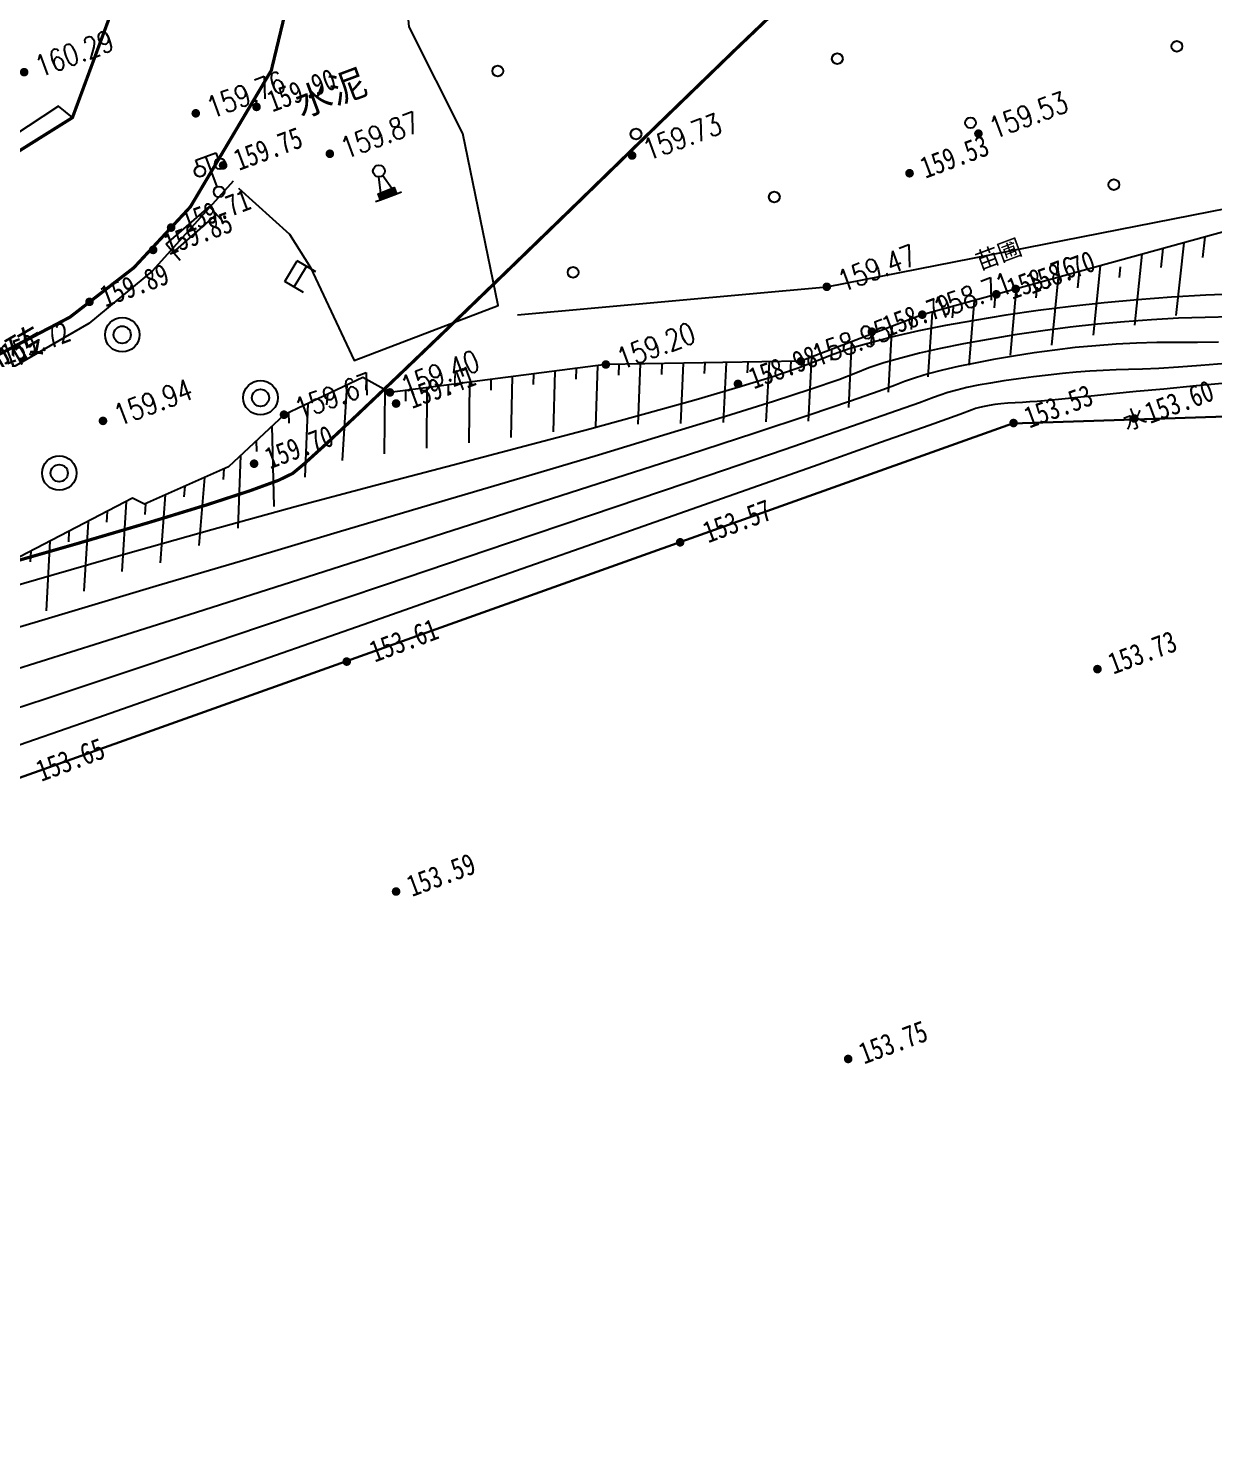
# Model space of a CAD drawing. Header units: millimetres. Extents: x -1471591 to 944464, y -468930 to 547002.
# Drawn here: x 263970 to 319127, y -107552 to -41675 of the extents above; entities that cross this region are included whole.
import ezdxf
from ezdxf.enums import TextEntityAlignment as Align

# ---------------------------------------------------------------- set-up
doc = ezdxf.new("R2010")
doc.units = ezdxf.units.MM
doc.header["$LTSCALE"] = 10
for name, color, linetype in [('DGX', 252, 'Continuous'), ('DLDW', 8, 'Continuous'), ('DLSS', 252, 'Continuous'), ('DMTZ', 252, 'Continuous'), ('GCD', 252, 'Continuous'), ('ZBTZ', 252, 'Continuous')]:
    doc.layers.add(name, color=color, linetype=linetype)
doc.styles.get("Standard").update_dxf_attribs({"font": 'simplex.shx', "width": 0.8, "bigfont": 'hztxt.shx'})
doc.styles.add('宋体', font='', dxfattribs={"height": 1.25, "bigfont": 'hztxt.shx'})
doc.styles.get('宋体').set_extended_font_data('SimSun')
doc.linetypes.add('1161', pattern='A,0,[149,AAA.SHX,S=0.15,R=0,X=0,Y=0],-1.6', length=1.6)

# ---------------------------------------------------------------- blocks, each defined once
blk = doc.blocks.new('gc097')
for p, q in [((-1, 2.9), (-1, 3.5)), ((-1, 3.5), (1, 3.5)), ((0, 0.5), (0, 3.5)), ((1, 3.5), (1, 2.9))]:
    blk.add_line(p, q)
for centre in [(-1, 2.4), (1, 2.4), (0, 0)]:
    blk.add_circle(centre, 0.5)
blk = doc.blocks.new('*U508')
at = {"linetype": 'Continuous'}
for points in [[(0, 0.3), (0.8, 0.6), (-0.8, 0.6)], [(0, 0.3), (-0.8, 0.6), (-0.8, 0)], [(0, 0.3), (-0.8, 0), (0.8, 0)], [(0, 0.3), (0.8, 0), (0.8, 0.6)]]:
    blk.add_solid(points, dxfattribs=at)
blk = doc.blocks.new('gc107')
for points in [[(-0.55, 0.6), (-0.2, 2)], [(0.55, 0.6), (0.2, 2)], [(-1.3, 0), (-0.8, 0), (0.8, 0), (1.3, 0)], [(-0.8, 0), (-0.8, 0.6), (0.8, 0.6), (0.8, 0)]]:
    blk.add_lwpolyline(points)
blk.add_circle((0, 2.55), 0.55)
at = {"linetype": 'Continuous'}
blk.add_blockref('*U508', (0, 0), dxfattribs=at)
blk = doc.blocks.new('gc170')
at = {"linetype": 'Continuous'}
blk.add_circle((0, 0), 0.5, dxfattribs=at)
blk = doc.blocks.new('gc326')
blk.add_circle((0, 0), 0.8)
blk = doc.blocks.new('GC200')
at = {"layer": 'GCD', "const_width": 0.2, "flags": 128}
blk.add_lwpolyline([(-0.1, 0, 1), (0.1, 0, 1)], format="xyb", close=True, dxfattribs=at)
blk = doc.blocks.new('地形')
at = {"linetype": '1161'}
for p, q in [((-173.306, -29.708, 152.25), (-159.374, -33.535, 152.25)), ((-159.374, -33.535, 152.25), (-136.072, -37.397, 152.25))]:
    blk.add_line(p, q, dxfattribs=at)
at = {"color": 252, "linetype": 'Continuous'}
for p, q in [((-198.596, -33.41, 310.25), (-203.05, -33.081, 310.25)), ((-194.292, -33.75, 310.25), (-198.596, -33.41, 310.25)), ((-190.137, -34.1, 310.25), (-194.292, -33.75, 310.25)), ((-186.131, -34.459, 310.25), (-190.137, -34.1, 310.25)), ((-182.274, -34.829, 310.25), (-186.131, -34.459, 310.25)), ((-178.566, -35.209, 310.25), (-182.274, -34.829, 310.25)), ((-175.113, -35.567, 310.25), (-178.566, -35.209, 310.25)), ((-172.019, -35.873, 310.25), (-175.113, -35.567, 310.25)), ((-169.285, -36.126, 310.25), (-172.019, -35.873, 310.25)), ((-166.91, -36.327, 310.25), (-169.285, -36.126, 310.25)), ((-164.894, -36.475, 310.25), (-166.91, -36.327, 310.25)), ((-163.238, -36.57, 310.25), (-164.894, -36.475, 310.25)), ((-161.941, -36.612, 310.25), (-163.238, -36.57, 310.25)), ((-161.003, -36.602, 310.25), (-161.941, -36.612, 310.25)), ((-160.2, -36.587, 310.25), (-161.003, -36.602, 310.25)), ((-159.307, -36.615, 310.25), (-160.2, -36.587, 310.25)), ((-158.322, -36.687, 310.25), (-159.307, -36.615, 310.25)), ((-157.247, -36.802, 310.25), (-158.322, -36.687, 310.25)), ((-156.081, -36.96, 310.25), (-157.247, -36.802, 310.25)), ((-154.825, -37.162, 310.25), (-156.081, -36.96, 310.25)), ((-153.478, -37.407, 310.25), (-154.825, -37.162, 310.25)), ((-152.04, -37.695, 310.25), (-153.478, -37.407, 310.25)), ((-150.553, -38.019, 310.25), (-152.04, -37.695, 310.25)), ((-149.058, -38.373, 310.25), (-150.553, -38.019, 310.25)), ((-147.554, -38.757, 310.25), (-149.058, -38.373, 310.25)), ((-146.043, -39.17, 310.25), (-147.554, -38.757, 310.25)), ((-144.523, -39.612, 310.25), (-146.043, -39.17, 310.25)), ((-142.995, -40.084, 310.25), (-144.523, -39.612, 310.25)), ((-141.459, -40.585, 310.25), (-142.995, -40.084, 310.25))]:
    blk.add_line(p, q, dxfattribs=at)
at = {"color": 0, "linetype": 'Continuous'}
for p, q in [((-197.727, -35.359, 309.25), (-201.885, -35.08, 309.25)), ((-193.479, -35.649, 309.25), (-197.727, -35.359, 309.25)), ((-189.141, -35.949, 309.25), (-193.479, -35.649, 309.25)), ((-184.714, -36.259, 309.25), (-189.141, -35.949, 309.25)), ((-180.197, -36.58, 309.25), (-184.714, -36.259, 309.25)), ((-175.882, -36.885, 309.25), (-180.197, -36.58, 309.25)), ((-172.061, -37.144, 309.25), (-175.882, -36.885, 309.25)), ((-196.821, -37.198, 308.25), (-201.162, -36.968, 308.25)), ((-192.152, -37.438, 308.25), (-196.821, -37.198, 308.25)), ((-187.154, -37.69, 308.25), (-192.152, -37.438, 308.25)), ((-168.734, -37.359, 309.25), (-172.061, -37.144, 309.25)), ((-165.902, -37.53, 309.25), (-168.734, -37.359, 309.25)), ((-163.564, -37.656, 309.25), (-165.902, -37.53, 309.25)), ((-181.827, -37.952, 308.25), (-187.154, -37.69, 308.25)), ((-176.65, -38.202, 308.25), (-181.827, -37.952, 308.25)), ((-172.102, -38.415, 308.25), (-176.65, -38.202, 308.25)), ((-161.72, -37.738, 309.25), (-163.564, -37.656, 309.25)), ((-160.37, -37.775, 309.25), (-161.72, -37.738, 309.25)), ((-159.515, -37.768, 309.25), (-160.37, -37.775, 309.25)), ((-158.864, -37.757, 309.25), (-159.515, -37.768, 309.25)), ((-158.13, -37.782, 309.25), (-158.864, -37.757, 309.25)), ((-157.311, -37.844, 309.25), (-158.13, -37.782, 309.25)), ((-156.409, -37.943, 309.25), (-157.311, -37.844, 309.25)), ((-155.422, -38.078, 309.25), (-156.409, -37.943, 309.25)), ((-154.351, -38.249, 309.25), (-155.422, -38.078, 309.25)), ((-200.163, -38.747, 307.25), (-204.596, -38.577, 307.25)), ((-195.163, -38.928, 307.25), (-200.163, -38.747, 307.25)), ((-168.184, -38.592, 308.25), (-172.102, -38.415, 308.25)), ((-164.894, -38.733, 308.25), (-168.184, -38.592, 308.25)), ((-162.233, -38.838, 308.25), (-164.894, -38.733, 308.25)), ((-160.202, -38.906, 308.25), (-162.233, -38.838, 308.25)), ((-153.196, -38.458, 309.25), (-154.351, -38.249, 309.25)), ((-151.957, -38.702, 309.25), (-153.196, -38.458, 309.25)), ((-150.684, -38.975, 309.25), (-151.957, -38.702, 309.25)), ((-189.594, -39.12, 307.25), (-195.163, -38.928, 307.25)), ((-183.457, -39.324, 307.25), (-189.594, -39.12, 307.25)), ((-177.419, -39.519, 307.25), (-183.457, -39.324, 307.25)), ((-172.144, -39.686, 307.25), (-177.419, -39.519, 307.25)), ((-158.799, -38.939, 308.25), (-160.202, -38.906, 308.25)), ((-158.026, -38.935, 308.25), (-158.799, -38.939, 308.25)), ((-157.536, -38.925, 308.25), (-158.026, -38.935, 308.25)), ((-156.984, -38.943, 308.25), (-157.536, -38.925, 308.25)), ((-156.369, -38.986, 308.25), (-156.984, -38.943, 308.25)), ((-155.693, -39.055, 308.25), (-156.369, -38.986, 308.25)), ((-154.954, -39.151, 308.25), (-155.693, -39.055, 308.25)), ((-154.153, -39.273, 308.25), (-154.954, -39.151, 308.25)), ((-153.29, -39.421, 308.25), (-154.153, -39.273, 308.25)), ((-152.364, -39.595, 308.25), (-153.29, -39.421, 308.25)), ((-149.427, -39.268, 309.25), (-150.684, -38.975, 309.25)), ((-148.187, -39.581, 309.25), (-149.427, -39.268, 309.25)), ((-167.633, -39.825, 307.25), (-172.144, -39.686, 307.25)), ((-163.886, -39.936, 307.25), (-167.633, -39.825, 307.25)), ((-160.903, -40.02, 307.25), (-163.886, -39.936, 307.25)), ((-158.684, -40.075, 307.25), (-160.903, -40.02, 307.25)), ((-157.229, -40.102, 307.25), (-158.684, -40.075, 307.25)), ((-156.537, -40.101, 307.25), (-157.229, -40.102, 307.25)), ((-156.204, -40.097, 307.25), (-156.537, -40.101, 307.25)), ((-155.822, -40.114, 307.25), (-156.204, -40.097, 307.25)), ((-155.392, -40.152, 307.25), (-155.822, -40.114, 307.25)), ((-154.914, -40.212, 307.25), (-155.392, -40.152, 307.25)), ((-151.413, -39.791, 308.25), (-152.364, -39.595, 308.25)), ((-150.471, -40.005, 308.25), (-151.413, -39.791, 308.25)), ((-149.538, -40.237, 308.25), (-150.471, -40.005, 308.25)), ((-146.962, -39.915, 309.25), (-148.187, -39.581, 309.25)), ((-145.753, -40.268, 309.25), (-146.962, -39.915, 309.25)), ((-198.173, -40.417, 306.25), (-203.506, -40.296, 306.25)), ((-192.034, -40.55, 306.25), (-198.173, -40.417, 306.25)), ((-185.087, -40.695, 306.25), (-192.034, -40.55, 306.25)), ((-178.187, -40.836, 306.25), (-185.087, -40.695, 306.25)), ((-172.185, -40.957, 306.25), (-178.187, -40.836, 306.25)), ((-154.388, -40.293, 307.25), (-154.914, -40.212, 307.25)), ((-153.814, -40.396, 307.25), (-154.388, -40.293, 307.25)), ((-153.191, -40.52, 307.25), (-153.814, -40.396, 307.25)), ((-152.52, -40.665, 307.25), (-153.191, -40.52, 307.25)), ((-151.835, -40.824, 307.25), (-152.52, -40.665, 307.25)), ((-151.169, -40.987, 307.25), (-151.835, -40.824, 307.25)), ((-148.616, -40.487, 308.25), (-149.538, -40.237, 308.25)), ((-147.703, -40.755, 308.25), (-148.616, -40.487, 308.25)), ((-146.8, -41.041, 308.25), (-147.703, -40.755, 308.25)), ((-144.561, -40.642, 309.25), (-145.753, -40.268, 309.25)), ((-143.384, -41.035, 309.25), (-144.561, -40.642, 309.25)), ((-167.082, -41.058, 306.25), (-172.185, -40.957, 306.25)), ((-162.878, -41.14, 306.25), (-167.082, -41.058, 306.25)), ((-159.573, -41.201, 306.25), (-162.878, -41.14, 306.25)), ((-157.166, -41.243, 306.25), (-159.573, -41.201, 306.25)), ((-155.658, -41.265, 306.25), (-157.166, -41.243, 306.25)), ((-155.048, -41.267, 306.25), (-155.658, -41.265, 306.25)), ((-154.877, -41.267, 306.25), (-155.048, -41.267, 306.25)), ((-154.684, -41.28, 306.25), (-154.877, -41.267, 306.25)), ((-154.469, -41.308, 306.25), (-154.684, -41.28, 306.25)), ((-154.232, -41.35, 306.25), (-154.469, -41.308, 306.25)), ((-153.972, -41.406, 306.25), (-154.232, -41.35, 306.25)), ((-153.691, -41.476, 306.25), (-153.972, -41.406, 306.25)), ((-153.387, -41.561, 306.25), (-153.691, -41.476, 306.25)), ((-150.521, -41.154, 307.25), (-151.169, -40.987, 307.25)), ((-149.893, -41.327, 307.25), (-150.521, -41.154, 307.25)), ((-149.284, -41.504, 307.25), (-149.893, -41.327, 307.25)), ((-145.906, -41.345, 308.25), (-146.8, -41.041, 308.25)), ((-145.023, -41.666, 308.25), (-145.906, -41.345, 308.25)), ((-142.224, -41.449, 309.25), (-143.384, -41.035, 309.25)), ((-153.506, -42.515, 152.25), (-219.353, -41.503, 152.25)), ((-153.061, -41.66, 306.25), (-153.387, -41.561, 306.25)), ((-152.727, -41.763, 306.25), (-153.061, -41.66, 306.25)), ((-152.396, -41.863, 306.25), (-152.727, -41.763, 306.25)), ((-152.07, -41.96, 306.25), (-152.396, -41.863, 306.25)), ((-151.748, -42.052, 306.25), (-152.07, -41.96, 306.25)), ((-151.43, -42.14, 306.25), (-151.748, -42.052, 306.25)), ((-151.117, -42.224, 306.25), (-151.43, -42.14, 306.25)), ((-148.694, -41.685, 307.25), (-149.284, -41.504, 307.25)), ((-148.122, -41.871, 307.25), (-148.694, -41.685, 307.25)), ((-147.57, -42.062, 307.25), (-148.122, -41.871, 307.25)), ((-146.963, -42.27, 307.25), (-147.57, -42.062, 307.25)), ((-144.129, -41.999, 308.25), (-145.023, -41.666, 308.25)), ((-143.207, -42.335, 308.25), (-144.129, -41.999, 308.25)), ((-132.628, -49.548, 152.25), (-153.506, -42.515, 152.25)), ((-150.808, -42.305, 306.25), (-151.117, -42.224, 306.25)), ((-150.503, -42.382, 306.25), (-150.808, -42.305, 306.25)), ((-150.094, -42.486, 306.25), (-150.503, -42.382, 306.25)), ((-149.475, -42.648, 306.25), (-150.094, -42.486, 306.25)), ((-148.644, -42.868, 306.25), (-149.475, -42.648, 306.25)), ((-146.226, -42.506, 307.25), (-146.963, -42.27, 307.25)), ((-145.36, -42.771, 307.25), (-146.226, -42.506, 307.25)), ((-144.364, -43.064, 307.25), (-145.36, -42.771, 307.25)), ((-147.603, -43.147, 306.25), (-148.644, -42.868, 306.25)), ((-146.35, -43.484, 306.25), (-147.603, -43.147, 306.25)), ((-143.239, -43.387, 307.25), (-144.364, -43.064, 307.25)), ((-144.886, -43.88, 306.25), (-146.35, -43.484, 306.25)), ((-143.212, -44.334, 306.25), (-144.886, -43.88, 306.25))]:
    blk.add_line(p, q, dxfattribs=at)
at = {"color": 0}
for p, q in [((-219.353, -41.503, 152.25), (-153.506, -42.515, 152.25)), ((-153.506, -42.515, 152.25), (-132.628, -49.548, 152.25))]:
    blk.add_line(p, q, dxfattribs=at)
at = {"layer": 'DGX', "color": 252, "linetype": 'Continuous', "const_width": 0.15, "flags": 128}
blk.add_lwpolyline([(-141.718, -14.983), (-142.621, -15.121), (-144.068, -15.533), (-146.059, -16.219), (-148.594, -17.179), (-151.673, -18.412), (-155.296, -19.918), (-159.464, -21.699), (-164.175, -23.753), (-168.871, -25.814), (-172.994, -27.614), (-176.543, -29.155), (-179.519, -30.435), (-181.922, -31.455), (-183.751, -32.215), (-185.007, -32.715), (-185.69, -32.955), (-186.427, -33.025), (-187.849, -33.014), (-189.955, -32.923), (-192.746, -32.751), (-196.22, -32.5), (-200.379, -32.168)], dxfattribs=at)
at = {"layer": 'DLDW', "linetype": 'Continuous'}
for p, q in [((-187.476, -20.911, 152.25), (-184.963, -19.97, 152.25)), ((-184.613, -20.906, 152.25), (-184.963, -19.97, 152.25)), ((-187.126, -21.847, 152.25), (-187.476, -20.911, 152.25)), ((-187.301, -21.379, 152.25), (-184.788, -20.438, 152.25)), ((-182.9, -24.466, 152.25), (-182.027, -23.772, 152.25)), ((-182.589, -24.858, 152.25), (-181.716, -24.164, 152.25)), ((-181.405, -24.555, 152.25), (-182.027, -23.772, 152.25)), ((-182.278, -25.249, 152.25), (-182.9, -24.466, 152.25))]:
    blk.add_line(p, q, dxfattribs=at)
at = {"layer": 'DLSS', "linetype": 'Continuous', "lineweight": 15, "const_width": 0.15, "elevation": 152.25, "flags": 128}
for points in [[(-180.428, -1.516), (-182.559, -5.833), (-189.492, -13.864), (-198.179, -15.634), (-202.688, -15.824), (-219.134, -13.794), (-228.957, -12.153), (-245.536, -11.27), (-270.185, -10.457), (-279.057, -11.022), (-282.306, -11.521), (-282.701, -11.629)], [(-174.891, -5.879), (-178.227, -12.344), (-180.057, -15.053), (-185.806, -19.674), (-189.264, -21.405), (-189.264, -21.405), (-192.855, -22.516), (-198.94, -23.283), (-209.392, -22.574), (-235.23, -19.57), (-257.42, -17.852), (-271.361, -17.336), (-283.778, -19.454), (-291.946, -23.543), (-303.663, -34.732), (-312.661, -55.513)]]:
    blk.add_lwpolyline(points, dxfattribs=at)
at = {"layer": 'DLSS', "linetype": 'Continuous', "const_width": 0.075, "elevation": 152.25}
blk.add_lwpolyline([(-180.428, -1.516), (-182.559, -5.833), (-189.492, -13.864), (-198.179, -15.634), (-202.688, -15.824), (-219.134, -13.794), (-228.957, -12.153), (-245.536, -11.27), (-270.185, -10.457), (-279.057, -11.022), (-282.306, -11.521), (-282.701, -11.629)], dxfattribs=at)
at = {"layer": 'DLSS', "linetype": 'Continuous', "const_width": 0.075, "elevation": 152.25, "flags": 128}
blk.add_lwpolyline([(-174.891, -5.879), (-178.227, -12.344), (-180.057, -15.053), (-185.806, -19.674), (-189.264, -21.405), (-189.264, -21.405), (-192.855, -22.516), (-198.94, -23.283), (-209.392, -22.574), (-235.23, -19.57), (-257.42, -17.852), (-271.361, -17.336), (-283.778, -19.454), (-291.946, -23.543), (-303.663, -34.732), (-312.661, -55.513)], dxfattribs=at)
at = {"layer": 'DMTZ', "linetype": 'Continuous'}
for p, q in [((-183.885, -30.154, 152.25), (-185.221, -33.326, 152.25)), ((-184.881, -30.237, 152.25), (-185.051, -30.707, 152.25)), ((-181.892, -29.987, 152.25), (-183.325, -33.203, 152.25)), ((-182.888, -30.07, 152.25), (-183.104, -30.521, 152.25)), ((-180.956, -30.052, 152.25), (-181.149, -30.513, 152.25)), ((-185.822, -30.551, 152.25), (-187.051, -34.087, 152.25)), ((-186.745, -30.934, 152.25), (-186.914, -31.405, 152.25)), ((-180.306, -30.812, 152.25), (-181.381, -33.591, 152.25)), ((-193.406, -31.465, 152.25), (-194.745, -34.442, 152.25)), ((-194.399, -31.586, 152.25), (-194.603, -32.042, 152.25)), ((-187.669, -31.318, 152.25), (-188.973, -34.45, 152.25)), ((-179.418, -31.181, 152.25), (-179.595, -31.648, 152.25)), ((-178.445, -31.408, 152.25), (-179.451, -34.042, 152.25)), ((-197.377, -31.947, 152.25), (-198.681, -34.92, 152.25)), ((-198.37, -32.068, 152.25), (-198.569, -32.526, 152.25)), ((-195.392, -31.706, 152.25), (-196.713, -34.681, 152.25)), ((-196.384, -31.827, 152.25), (-196.586, -32.284, 152.25)), ((-191.603, -31.812, 152.25), (-192.93, -34.693, 152.25)), ((-192.601, -31.874, 152.25), (-192.811, -32.328, 152.25)), ((-189.607, -31.69, 152.25), (-190.952, -34.571, 152.25)), ((-190.605, -31.751, 152.25), (-190.816, -32.205, 152.25)), ((-188.609, -31.629, 152.25), (-188.822, -32.082, 152.25)), ((-177.471, -31.636, 152.25), (-177.651, -32.102, 152.25)), ((-176.497, -31.863, 152.25), (-177.521, -34.493, 152.25)), ((-175.523, -32.091, 152.25), (-175.706, -32.556, 152.25)), ((-174.55, -32.318, 152.25), (-175.591, -34.944, 152.25)), ((-173.576, -32.546, 152.25), (-173.762, -33.01, 152.25)), ((-172.602, -32.773, 152.25), (-173.661, -35.395, 152.25)), ((-171.628, -33.001, 152.25), (-171.817, -33.464, 152.25)), ((-170.654, -33.228, 152.25), (-171.731, -35.846, 152.25)), ((-169.7, -33.52, 152.25), (-169.892, -33.982, 152.25)), ((-168.758, -33.856, 152.25), (-169.841, -36.435, 152.25)), ((-167.815, -34.191, 152.25), (-168.01, -34.651, 152.25)), ((-166.873, -34.526, 152.25), (-167.974, -37.099, 152.25)), ((-165.931, -34.861, 152.25), (-166.129, -35.32, 152.25)), ((-164.989, -35.196, 152.25), (-166.106, -37.763, 152.25)), ((-164.047, -35.531, 152.25), (-164.247, -35.989, 152.25)), ((-163.104, -35.866, 152.25), (-164.238, -38.427, 152.25)), ((-162.162, -36.201, 152.25), (-162.366, -36.657, 152.25)), ((-161.189, -36.355, 152.25), (-162.371, -39.092, 152.25)), ((-159.19, -36.337, 152.25), (-160.4, -39.141, 152.25)), ((-160.19, -36.346, 152.25), (-160.386, -36.805, 152.25)), ((-157.19, -36.32, 152.25), (-158.418, -39.124, 152.25)), ((-158.19, -36.328, 152.25), (-158.389, -36.787, 152.25)), ((-155.193, -36.364, 152.25), (-156.436, -39.107, 152.25)), ((-156.19, -36.311, 152.25), (-156.391, -36.768, 152.25)), ((-153.172, -36.531, 152.25), (-154.464, -39.268, 152.25)), ((-154.201, -36.485, 152.25), (-154.413, -36.938, 152.25)), ((-151.223, -36.85, 152.25), (-152.496, -39.508, 152.25)), ((-152.164, -36.621, 152.25), (-152.43, -37.18, 152.25)), ((-149.141, -36.893, 152.25), (-150.529, -39.749, 152.25)), ((-150.23, -36.971, 152.25), (-150.447, -37.421, 152.25)), ((-147.124, -37.075, 152.25), (-148.561, -39.99, 152.25)), ((-148.132, -36.984, 152.25), (-148.465, -37.663, 152.25)), ((-145.106, -37.256, 152.25), (-146.594, -40.23, 152.25)), ((-146.26, -37.457, 152.25), (-146.482, -37.904, 152.25)), ((-143.088, -37.438, 152.25), (-144.627, -40.471, 152.25)), ((-144.097, -37.347, 152.25), (-144.5, -38.146, 152.25)), ((-142.078, -37.529, 152.25), (-142.517, -38.387, 152.25))]:
    blk.add_line(p, q, dxfattribs=at)
at = {"layer": 'DMTZ', "linetype": 'Continuous', "elevation": 152.25}
blk.add_lwpolyline([(-130.199, -45.547), (-136.523, -38.028), (-155.667, -36.306), (-161.717, -36.359), (-170.269, -33.318), (-180.135, -31.013), (-181.071, -29.918), (-185.114, -30.256), (-188.384, -31.615), (-192.644, -31.876), (-193.075, -31.425), (-208.195, -33.26), (-214.552, -33.435), (-217.141, -31.657), (-227.205, -30.79), (-235.117, -28.022)], dxfattribs=at)
at = {"layer": 'DMTZ', "linetype": 'Continuous', "lineweight": 13, "elevation": 152.25, "flags": 128}
for points in [[(-183.885, -30.154), (-185.221, -33.326)], [(-184.881, -30.237), (-185.051, -30.707)], [(-181.892, -29.987), (-183.325, -33.203)], [(-182.888, -30.07), (-183.104, -30.521)], [(-180.956, -30.052), (-181.149, -30.513)], [(-185.822, -30.551), (-187.051, -34.087)], [(-186.745, -30.934), (-186.914, -31.405)], [(-180.306, -30.812), (-181.381, -33.591)], [(-193.406, -31.465), (-194.745, -34.442)], [(-194.399, -31.586), (-194.603, -32.042)], [(-187.669, -31.318), (-188.973, -34.45)], [(-179.418, -31.181), (-179.595, -31.648)], [(-178.445, -31.408), (-179.451, -34.042)], [(-197.377, -31.947), (-198.681, -34.92)], [(-198.37, -32.068), (-198.569, -32.526)], [(-195.392, -31.706), (-196.713, -34.681)], [(-196.384, -31.827), (-196.586, -32.284)], [(-191.603, -31.812), (-192.93, -34.693)], [(-192.601, -31.874), (-192.811, -32.328)], [(-189.607, -31.69), (-190.952, -34.571)], [(-190.605, -31.751), (-190.816, -32.205)], [(-188.609, -31.629), (-188.822, -32.082)], [(-177.471, -31.636), (-177.651, -32.102)], [(-176.497, -31.863), (-177.521, -34.493)], [(-175.523, -32.091), (-175.706, -32.556)], [(-174.55, -32.318), (-175.591, -34.944)], [(-173.576, -32.546), (-173.762, -33.01)], [(-172.602, -32.773), (-173.661, -35.395)], [(-171.628, -33.001), (-171.817, -33.464)], [(-170.654, -33.228), (-171.731, -35.846)], [(-169.7, -33.52), (-169.892, -33.982)], [(-168.758, -33.856), (-169.841, -36.435)], [(-167.815, -34.191), (-168.01, -34.651)], [(-166.873, -34.526), (-167.974, -37.099)], [(-165.931, -34.861), (-166.129, -35.32)], [(-164.989, -35.196), (-166.106, -37.763)], [(-164.047, -35.531), (-164.247, -35.989)], [(-163.104, -35.866), (-164.238, -38.427)], [(-162.162, -36.201), (-162.366, -36.657)], [(-161.189, -36.355), (-162.371, -39.092)], [(-159.19, -36.337), (-160.4, -39.141)], [(-160.19, -36.346), (-160.386, -36.805)], [(-157.19, -36.32), (-158.418, -39.124)], [(-158.19, -36.328), (-158.389, -36.787)], [(-155.193, -36.364), (-156.436, -39.107)], [(-156.19, -36.311), (-156.391, -36.768)], [(-153.172, -36.531), (-154.464, -39.268)], [(-154.201, -36.485), (-154.413, -36.938)], [(-151.223, -36.85), (-152.496, -39.508)], [(-152.164, -36.621), (-152.43, -37.18)], [(-149.141, -36.893), (-150.529, -39.749)], [(-150.23, -36.971), (-150.447, -37.421)], [(-147.124, -37.075), (-148.561, -39.99)], [(-148.132, -36.984), (-148.465, -37.663)], [(-145.106, -37.256), (-146.594, -40.23)], [(-146.26, -37.457), (-146.482, -37.904)], [(-143.088, -37.438), (-144.627, -40.471)], [(-144.097, -37.347), (-144.5, -38.146)], [(-142.078, -37.529), (-142.517, -38.387)]]:
    blk.add_lwpolyline(points, dxfattribs=at)
at = {"layer": 'ZBTZ', "linetype": '1161', "elevation": 152.25}
for points in [[(-183.405, -19.651), (-181.927, -22.483), (-181.553, -24.275), (-181.178, -29.032), (-174.001, -28.987), (-172.737, -20.928), (-173.346, -15.403), (-171.426, -8.497), (-171.29, -7.448)], [(-183.527, -19.257), (-188.499, -21.849), (-192.134, -23.095), (-198.627, -24.185), (-209.452, -23.444), (-235.215, -19.83), (-258.422, -18.513), (-271.766, -17.909), (-284.049, -20.573), (-292.047, -24.086), (-303.414, -35.946), (-311.918, -56.267), (-312.059, -56.632)]]:
    blk.add_lwpolyline(points, dxfattribs=at)
at = {"layer": 'ZBTZ', "linetype": '1161', "elevation": 152.25, "flags": 128}
blk.add_lwpolyline([(-189.492, -13.864), (-189.919, -13.133), (-197.368, -14.842), (-202.514, -14.946), (-202.688, -15.824)], dxfattribs=at)
at = {"layer": 'DLDW', "linetype": 'Continuous', "xscale": 0.5, "yscale": 0.5, "zscale": 0.5}
blk.add_blockref('gc097', (-184.31, -19.483, 152.25), dxfattribs=at)
at = {"layer": 'DLDW', "linetype": 'Continuous', "xscale": 0.5, "yscale": 0.5}
blk.add_blockref('gc107', (-177.007, -22.463, 311.995), dxfattribs=at)
at = {"layer": 'GCD'}
ref = blk.add_blockref('GC200', (-190.854, -11.098, 312.54), dxfattribs=at)
ref.add_attrib('height', '160.29', dxfattribs={"height": 1, "width": 0.8}).set_placement((-190.254, -11.098, 312.54), align=Align.MIDDLE_LEFT)
ref = blk.add_blockref('GC200', (-184.047, -15.688, 312.009), dxfattribs=at)
ref.add_attrib('height', '159.76', dxfattribs={"height": 1, "width": 0.8}).set_placement((-183.447, -15.688, 312.009), align=Align.MIDDLE_LEFT)
at = {"layer": 'GCD', "linetype": 'Continuous'}
ref = blk.add_blockref('GC200', (-181.294, -16.399, 312.15), dxfattribs=at)
ref.add_attrib('height', '159.90', dxfattribs={"linetype": 'Continuous', "height": 1, "style": '宋体', "width": 0.8}).set_placement((-180.694, -16.399, 312.15), align=Align.MIDDLE_LEFT)
ref = blk.add_blockref('GC200', (-183.705, -18.404, 312), dxfattribs=at)
ref.add_attrib('height', '159.75', dxfattribs={"linetype": 'Continuous', "height": 1, "style": '宋体', "width": 0.8}).set_placement((-183.105, -18.404, 312), align=Align.MIDDLE_LEFT)
at = {"layer": 'GCD'}
ref = blk.add_blockref('GC200', (-178.863, -19.637, 312.118), dxfattribs=at)
ref.add_attrib('height', '159.87', dxfattribs={"height": 1, "width": 0.8}).set_placement((-178.263, -19.637, 312.118), align=Align.MIDDLE_LEFT)
at = {"layer": 'GCD', "linetype": 'Continuous'}
ref = blk.add_blockref('GC200', (-186.984, -20.264, 311.96), dxfattribs=at)
ref.add_attrib('height', '159.71', dxfattribs={"linetype": 'Continuous', "height": 1, "style": '宋体', "width": 0.8}).set_placement((-186.384, -20.264, 311.96), align=Align.MIDDLE_LEFT)
ref = blk.add_blockref('GC200', (-188.13, -20.943, 312.1), dxfattribs=at)
ref.add_attrib('height', '159.85', dxfattribs={"linetype": 'Continuous', "height": 1, "style": '宋体', "width": 0.8}).set_placement((-187.53, -20.943, 312.1), align=Align.MIDDLE_LEFT)
ref = blk.add_blockref('GC200', (-191.752, -22.168, 312.14), dxfattribs=at)
ref.add_attrib('height', '159.89', dxfattribs={"linetype": 'Continuous', "height": 1, "style": '宋体', "width": 0.8}).set_placement((-191.152, -22.168, 312.14), align=Align.MIDDLE_LEFT)
ref = blk.add_blockref('GC200', (-197.006, -23.072, 311.97), dxfattribs=at)
ref.add_attrib('height', '159.72', dxfattribs={"linetype": 'Continuous', "height": 1, "style": '宋体', "width": 0.8}).set_placement((-196.406, -23.072, 311.97), align=Align.MIDDLE_LEFT)
at = {"layer": 'GCD'}
ref = blk.add_blockref('GC200', (-165.719, -24.642, 311.977), dxfattribs=at)
ref.add_attrib('height', '159.73', dxfattribs={"height": 1, "width": 0.8}).set_placement((-165.119, -24.642, 311.977), align=Align.MIDDLE_LEFT)
ref = blk.add_blockref('GC200', (-193.104, -27.574, 312.188), dxfattribs=at)
ref.add_attrib('height', '159.94', dxfattribs={"height": 1, "width": 0.8}).set_placement((-192.504, -27.574, 312.188), align=Align.MIDDLE_LEFT)
ref = blk.add_blockref('GC200', (-150.269, -29.336, 311.781), dxfattribs=at)
ref.add_attrib('height', '159.53', dxfattribs={"height": 1, "width": 0.8}).set_placement((-149.669, -29.336, 311.781), align=Align.MIDDLE_LEFT)
at = {"layer": 'GCD', "linetype": 'Continuous'}
ref = blk.add_blockref('GC200', (-153.916, -29.938, 311.78), dxfattribs=at)
ref.add_attrib('height', '159.53', dxfattribs={"linetype": 'Continuous', "height": 1, "style": '宋体', "width": 0.8}).set_placement((-153.316, -29.938, 311.78), align=Align.MIDDLE_LEFT)
at = {"layer": 'GCD'}
ref = blk.add_blockref('GC200', (-185.114, -30.256, 311.917), dxfattribs=at)
ref.add_attrib('height', '159.67', dxfattribs={"height": 1, "width": 0.8}).set_placement((-184.514, -30.256, 311.917), align=Align.MIDDLE_LEFT)
ref = blk.add_blockref('GC200', (-180.135, -31.013, 311.645), dxfattribs=at)
ref.add_attrib('height', '159.40', dxfattribs={"height": 1, "width": 0.8}).set_placement((-179.535, -31.013, 311.645), align=Align.MIDDLE_LEFT)
at = {"layer": 'GCD', "linetype": 'Continuous'}
ref = blk.add_blockref('GC200', (-187.217, -31.903, 311.95), dxfattribs=at)
ref.add_attrib('height', '159.70', dxfattribs={"linetype": 'Continuous', "height": 1, "style": '宋体', "width": 0.8}).set_placement((-186.617, -31.903, 311.95), align=Align.MIDDLE_LEFT)
ref = blk.add_blockref('GC200', (-180.047, -31.598, 311.66), dxfattribs=at)
ref.add_attrib('height', '159.41', dxfattribs={"linetype": 'Continuous', "height": 1, "style": '宋体', "width": 0.8}).set_placement((-179.447, -31.598, 311.66), align=Align.MIDDLE_LEFT)
at = {"layer": 'GCD'}
ref = blk.add_blockref('GC200', (-170.269, -33.318, 311.449), dxfattribs=at)
ref.add_attrib('height', '159.20', dxfattribs={"height": 1, "width": 0.8}).set_placement((-169.669, -33.318, 311.449), align=Align.MIDDLE_LEFT)
ref = blk.add_blockref('GC200', (-159.374, -33.535, 311.721), dxfattribs=at)
ref.add_attrib('height', '159.47', dxfattribs={"height": 1, "width": 0.8}).set_placement((-158.774, -33.535, 311.721), align=Align.MIDDLE_LEFT)
at = {"layer": 'GCD', "linetype": 'Continuous'}
ref = blk.add_blockref('GC200', (-164.828, -36.316, 311.23), dxfattribs=at)
ref.add_attrib('height', '158.98', dxfattribs={"linetype": 'Continuous', "height": 1, "style": '宋体', "width": 0.8}).set_placement((-164.228, -36.316, 311.23), align=Align.MIDDLE_LEFT)
at = {"layer": 'GCD'}
ref = blk.add_blockref('GC200', (-161.717, -36.359, 311.204), dxfattribs=at)
ref.add_attrib('height', '158.95', dxfattribs={"height": 1, "width": 0.8}).set_placement((-161.117, -36.359, 311.204), align=Align.MIDDLE_LEFT)
at = {"layer": 'GCD', "linetype": 'Continuous'}
ref = blk.add_blockref('GC200', (-158.142, -36.228, 311.04), dxfattribs=at)
ref.add_attrib('height', '158.79', dxfattribs={"linetype": 'Continuous', "height": 1, "style": '宋体', "width": 0.8}).set_placement((-157.542, -36.228, 311.04), align=Align.MIDDLE_LEFT)
at = {"layer": 'GCD'}
ref = blk.add_blockref('GC200', (-155.667, -36.306, 310.964), dxfattribs=at)
ref.add_attrib('height', '158.71', dxfattribs={"height": 1, "width": 0.8}).set_placement((-155.067, -36.306, 310.964), align=Align.MIDDLE_LEFT)
at = {"layer": 'GCD', "linetype": 'Continuous'}
ref = blk.add_blockref('GC200', (-152.108, -36.626, 311.01), dxfattribs=at)
ref.add_attrib('height', '158.76', dxfattribs={"linetype": 'Continuous', "height": 1, "style": '宋体', "width": 0.8}).set_placement((-151.508, -36.626, 311.01), align=Align.MIDDLE_LEFT)
ref = blk.add_blockref('GC200', (-151.178, -36.71, 310.95), dxfattribs=at)
ref.add_attrib('height', '158.70', dxfattribs={"linetype": 'Continuous', "height": 1, "style": '宋体', "width": 0.8}).set_placement((-150.578, -36.71, 310.95), align=Align.MIDDLE_LEFT)
ref = blk.add_blockref('GC200', (-202.878, -41.794, 305.9), dxfattribs=at)
ref.add_attrib('height', '153.65', dxfattribs={"linetype": 'Continuous', "height": 1, "style": '宋体', "width": 0.8}).set_placement((-201.678, -41.794, 305.9), align=Align.MIDDLE_LEFT)
ref = blk.add_blockref('GC200', (-186.404, -42.034, 305.86), dxfattribs=at)
ref.add_attrib('height', '153.61', dxfattribs={"linetype": 'Continuous', "height": 1, "style": '宋体', "width": 0.8}).set_placement((-185.204, -42.034, 305.86), align=Align.MIDDLE_LEFT)
ref = blk.add_blockref('GC200', (-169.93, -42.275, 305.82), dxfattribs=at)
ref.add_attrib('height', '153.57', dxfattribs={"linetype": 'Continuous', "height": 1, "style": '宋体', "width": 0.8}).set_placement((-168.73, -42.275, 305.82), align=Align.MIDDLE_LEFT)
ref = blk.add_blockref('GC200', (-153.456, -42.515, 305.78), dxfattribs=at)
ref.add_attrib('height', '153.53', dxfattribs={"linetype": 'Continuous', "height": 1, "style": '宋体', "width": 0.8}).set_placement((-152.856, -42.515, 305.78), align=Align.MIDDLE_LEFT)
ref = blk.add_blockref('GC200', (-148.12, -44.286, 305.85), dxfattribs=at)
ref.add_attrib('height', '153.60', dxfattribs={"linetype": 'Continuous', "height": 1, "style": '宋体', "width": 0.8}).set_placement((-147.52, -44.286, 305.85), align=Align.MIDDLE_LEFT)
ref = blk.add_blockref('GC200', (-188.001, -52.856, 305.843), dxfattribs=at)
ref.add_attrib('height', '153.59', dxfattribs={"linetype": 'Continuous', "height": 1, "style": '宋体', "width": 0.8}).set_placement((-187.401, -52.856, 305.843), align=Align.MIDDLE_LEFT)
ref = blk.add_blockref('GC200', (-153.81, -54.603, 305.985), dxfattribs=at)
ref.add_attrib('height', '153.73', dxfattribs={"linetype": 'Continuous', "height": 1, "style": '宋体', "width": 0.8}).set_placement((-153.21, -54.603, 305.985), align=Align.MIDDLE_LEFT)
ref = blk.add_blockref('GC200', (-171.027, -67.52, 306.004), dxfattribs=at)
ref.add_attrib('height', '153.75', dxfattribs={"linetype": 'Continuous', "height": 1, "style": '宋体', "width": 0.8}).set_placement((-170.427, -67.52, 306.004), align=Align.MIDDLE_LEFT)
at = {"layer": 'ZBTZ', "linetype": 'Continuous', "xscale": 0.5, "yscale": 0.5}
for p in [(-170.197, -18.769, 152.25), (-165.197, -23.769, 152.25), (-155.197, -23.769, 152.25), (-170.197, -28.769, 152.25), (-160.197, -28.769, 152.25), (-150.437, -28.733, 152.25), (-140.197, -28.769, 152.25), (-145.197, -33.769, 152.25)]:
    blk.add_blockref('gc170', p, dxfattribs=at)
at = {"layer": 'ZBTZ', "color": 252, "linetype": 'Continuous'}
for p in [(-190.862, -24.135, 152.25), (-195.862, -29.135, 152.25), (-185.862, -29.135, 152.25)]:
    blk.add_blockref('gc326', p, dxfattribs=at)
at = {"layer": 'ZBTZ', "color": 252, "linetype": 'Continuous', "xscale": 0.5, "yscale": 0.5}
for p in [(-190.862, -24.135, 152.25), (-195.862, -29.135, 152.25), (-185.862, -29.135, 152.25)]:
    blk.add_blockref('gc326', p, dxfattribs=at)
at = {"layer": 'DLSS', "linetype": 'Continuous', "style": '宋体'}
blk.add_text('水泥', height=1.25, dxfattribs=at).set_placement((-177.84, -16.968, 152.25), align=Align.MIDDLE)
blk.add_text('地砖', height=1.25, rotation=9.73658, dxfattribs=at).set_placement((-196.073, -23.152, 312.169), align=Align.MIDDLE)
at = {"layer": 'ZBTZ', "linetype": 'Continuous', "style": '宋体'}
for s, p in [('苗圃', (-151.36, -34.897, -153.75)), ('水', (-148.12, -44.286, 4.927))]:
    blk.add_text(s, height=0.8, dxfattribs=at).set_placement(p, align=Align.MIDDLE)

msp = doc.modelspace()

# ---------------------------------------------------------------- block references
at = {"xscale": 1000, "yscale": 1000, "zscale": 1000, "rotation": 20.51376453450802}
msp.add_blockref('地形', (438640.4, 33561.1, -152250), dxfattribs=at)

doc.saveas('drawing.dxf')
